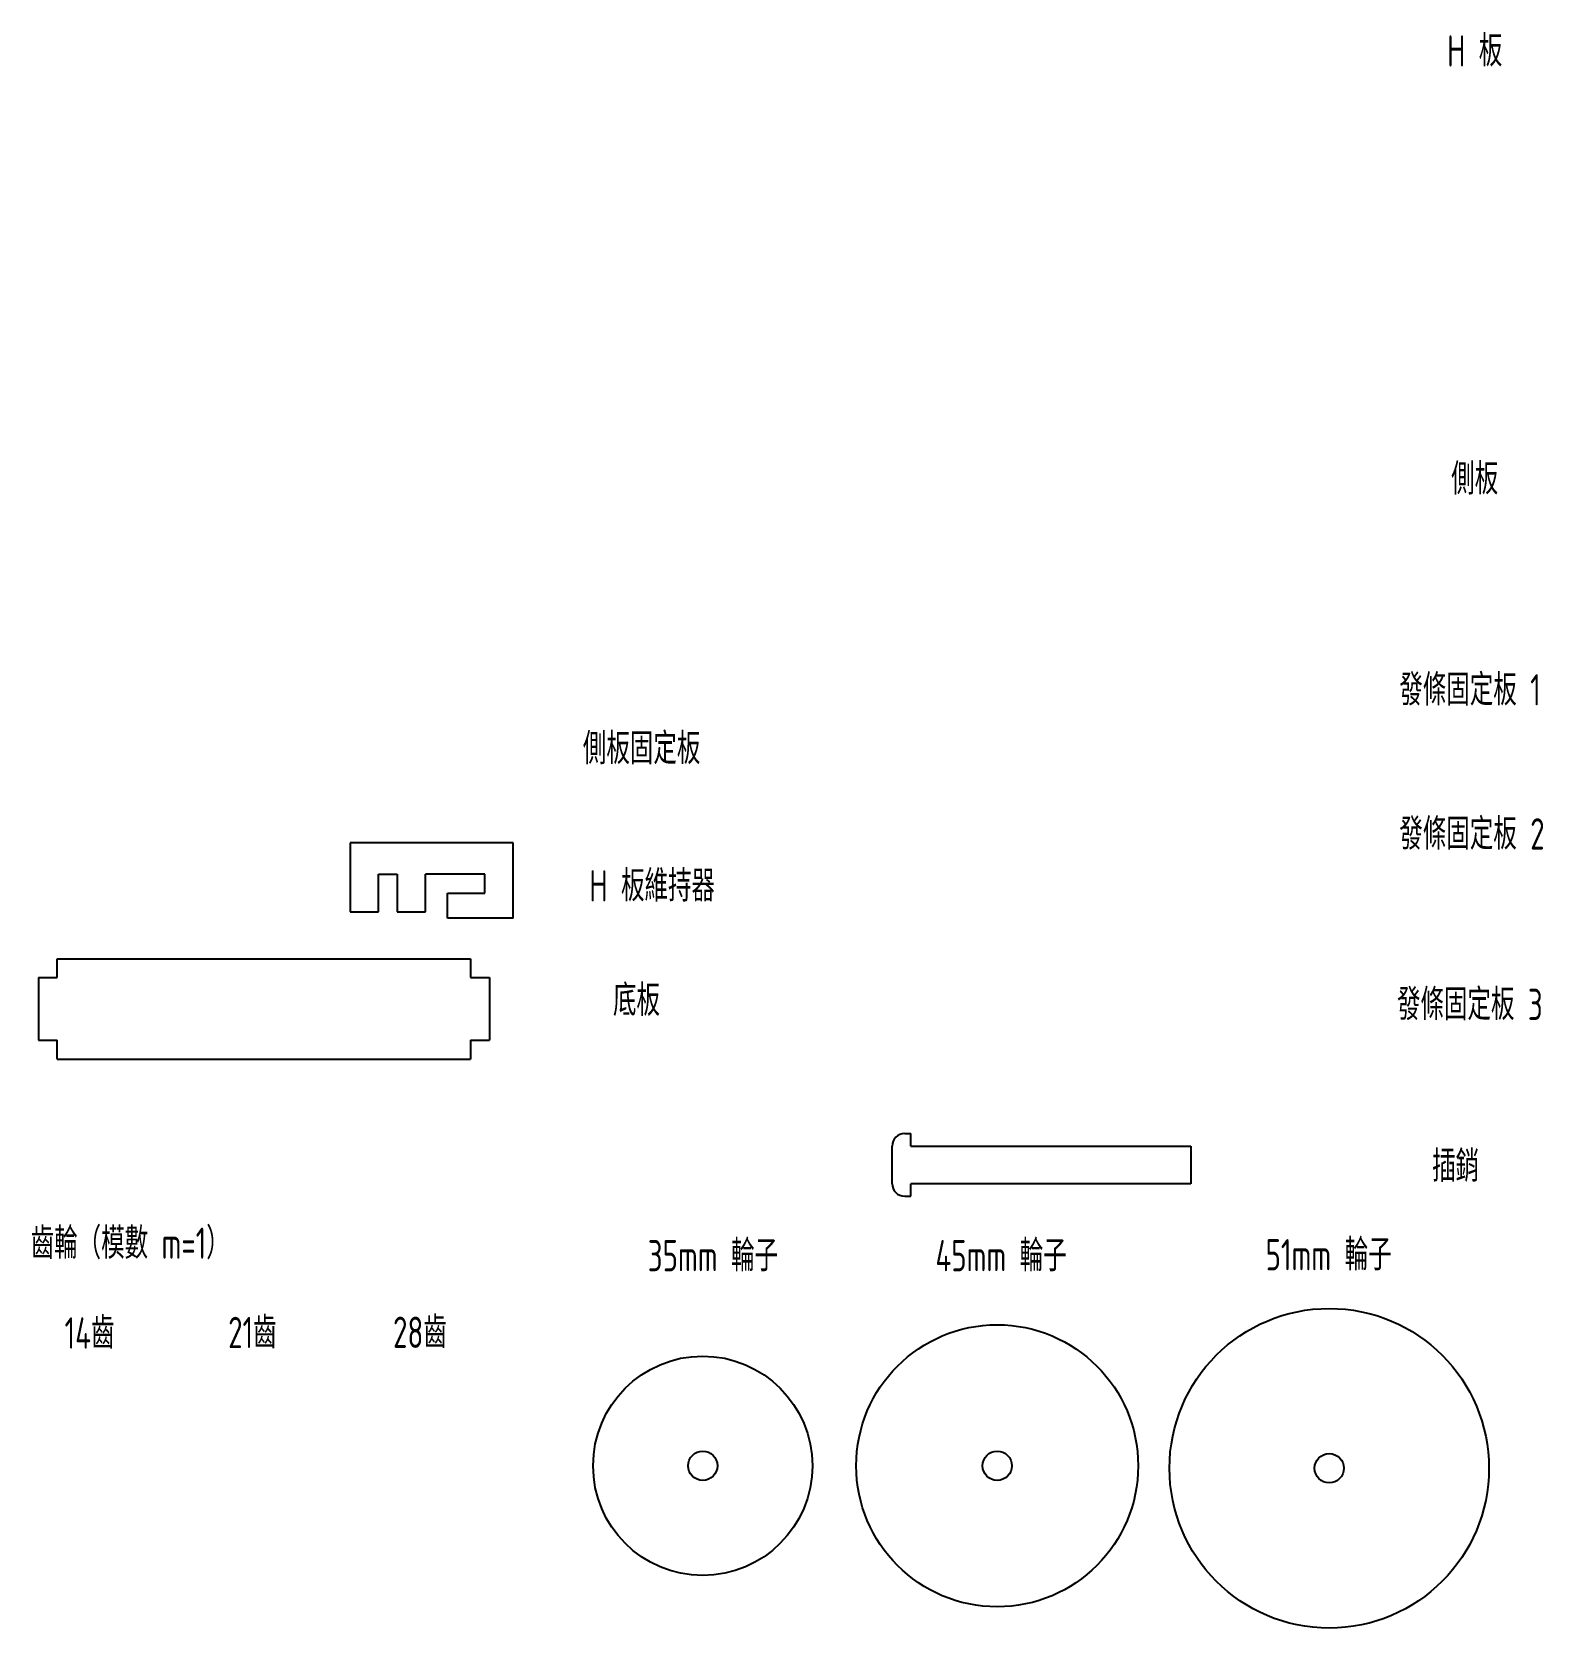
# Model space of a CAD drawing. Header units: millimetres. Extents: x 2 to 244, y -67 to 188.
import ezdxf

# ---------------------------------------------------------------- set-up
doc = ezdxf.new("R2010")
doc.units = ezdxf.units.MM
doc.styles.get("Standard").update_dxf_attribs({"font": 'iso.shx', "width": 0.75, "bigfont": 'chineset.shx'})

msp = doc.modelspace()

# ---------------------------------------------------------------- linework, layer by layer
for p, q in [((79.22, 58.71), (53.22, 58.71)), ((53.22, 58.71), (53.22, 47.71)), ((79.22, 46.71), (79.22, 58.71)), ((57.72, 47.71), (57.72, 53.71)), ((57.72, 53.71), (60.72, 53.71)), ((60.72, 53.71), (60.72, 47.71)), ((65.22, 47.71), (65.22, 53.71)), ((74.72, 53.71), (65.22, 53.71)), ((74.72, 50.71), (74.72, 53.71)), ((68.72, 46.71), (68.72, 50.71)), ((68.72, 50.71), (74.72, 50.71)), ((53.22, 47.71), (57.72, 47.71)), ((60.72, 47.71), (65.22, 47.71)), ((79.22, 46.71), (68.72, 46.71)), ((6.44, 37.22), (6.44, 40.22)), ((6.44, 40.22), (72.44, 40.22)), ((72.44, 40.22), (72.44, 37.22)), ((3.44, 37.22), (6.44, 37.22)), ((3.44, 37.22), (3.44, 27.22)), ((72.44, 37.22), (75.44, 37.22)), ((75.44, 37.22), (75.44, 27.22)), ((3.44, 27.22), (6.44, 27.22)), ((6.44, 24.22), (6.44, 27.22)), ((72.44, 27.22), (72.44, 24.22)), ((72.44, 27.22), (75.44, 27.22)), ((6.44, 24.22), (72.44, 24.22)), ((139.73, 4.34, -3), (139.73, 10.34, -3)), ((141.73, 12.34, -3), (142.73, 12.34, -3)), ((142.73, 10.34, -3), (142.73, 12.34, -3)), ((142.73, 10.34, -3), (187.43, 10.34, -3)), ((187.43, 10.34, -3), (187.43, 4.34, -3)), ((142.73, 2.34, -3), (142.73, 4.34, -3)), ((187.43, 4.34, -3), (142.73, 4.34, -3)), ((141.73, 2.34, -3), (142.73, 2.34, -3))]:
    msp.add_line(p, q)
for centre, radius in [((209.51, -41.07), 25.5), ((156.5, -40.67), 22.5), ((109.49, -40.67), 17.5)]:
    msp.add_circle(centre, radius)
at = {"linetype": 'Continuous', "lineweight": 25}
for centre in [(109.49, -40.67), (156.5, -40.67), (209.51, -41.07)]:
    msp.add_circle(centre, 2.34, dxfattribs=at)
for centre, start, end in [((141.73, 10.34, -3), 90, 180), ((141.73, 4.34, -3), 180, 270)]:
    msp.add_arc(centre, 2, start, end)

# ---------------------------------------------------------------- texts
at = {"char_height": 5, "attachment_point": 1}
for s, width, insert in [('\\pxqc;H 板', 20.6849, (222.39, 187.6)), ('\\pxqc;側板', 20.6849, (222.39, 119.31)), ('發條固定板 1', 25.1971, (220.7, 85.64, 3)), ('\\pxqc;側板固定板', 20.6849, (89.39, 76.28)), ('發條固定板 2', 25.9095, (220.7, 62.65, 3)), ('\\pxqc;H 板維持器', 25.6377, (88.6, 54.37, 3)), ('\\pxqc;底板', 20.6849, (88.57, 36.11, 3)), ('\\pxqc;發條固定板 3', 25.1351, (219.39, 35.44)), ('\\pxqc;插銷', 20.6849, (219.34, 9.64)), ('\\pxqc;齒輪（模數 m=1）', 39.2241, (-1.52, -2.65)), ('\\pxqc;35mm 輪子', 25.6377, (98.3, -4.64)), ('\\pxqc;45mm 輪子', 25.6377, (144.3, -4.64)), ('\\pxqc;51mm 輪子', 25.6377, (196.59, -4.49)), ('\\pxqc;14齒', 25.6377, (-1.22, -16.99)), ('\\pxqc;21齒', 25.6377, (24.78, -16.9)), ('\\pxqc;28齒', 25.6377, (51.53, -16.87))]:
    msp.add_mtext_dynamic_manual_height_columns(s, width=width, gutter_width=12.5, heights=[0], dxfattribs=dict(at, insert=insert))

doc.saveas('drawing.dxf')
